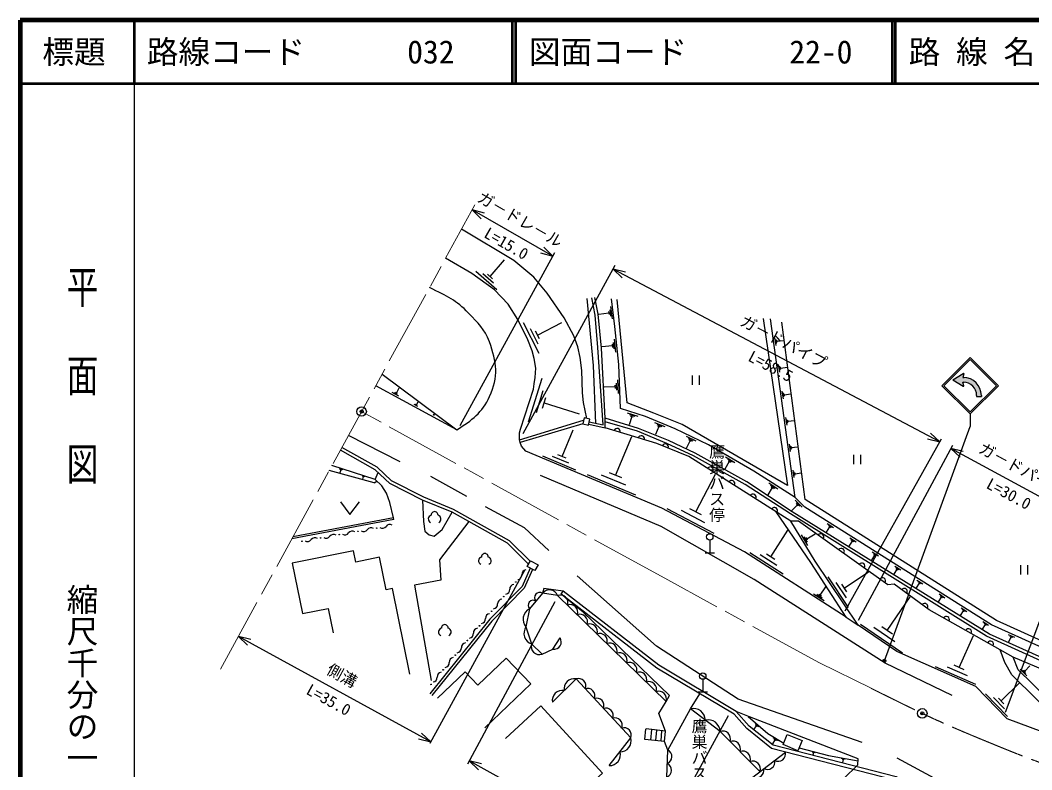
# Model space of a CAD drawing. Units: millimetres, scale not verified. Extents: x 40000 to 680000, y 20000 to 380000.
# Drawn here: x 40000 to 199831, y 261613 to 380000 of the extents above; entities that cross this region are included whole.
import ezdxf
from ezdxf.enums import TextEntityAlignment as Align

# ---------------------------------------------------------------- set-up
doc = ezdxf.new("R2010")
doc.units = ezdxf.units.MM
doc.header["$LTSCALE"] = 1000
doc.header["$PDMODE"] = 32
doc.header["$PDSIZE"] = 500
doc.linetypes.add('CHAIN', pattern=[18.5, 12, -1.5, 3.5, -1.5])
for name, color, linetype, lineweight in [('M-BGD', 7, 'Continuous', 25), ('M-BMK', 2, 'CHAIN', 13), ('M-BMK-SRVR', 3, 'Continuous', 25), ('M-STR-STRC', 7, 'Continuous', 25), ('M-TTL', 2, 'Continuous', 140), ('M-TTL-BAND', 7, 'Continuous', 25), ('M-TTL-LINE', 7, 'Continuous', 50)]:
    doc.layers.add(name, color=color, linetype=linetype, lineweight=lineweight)
doc.layers.add('M-TTL-TXT', color=7, linetype='Continuous')
doc.styles.add('@ＭＳ ゴシック', font='')
doc.styles.add('ＭＳ ゴシック', font='')
doc.styles.get('@ＭＳ ゴシック').set_extended_font_data('@MS Gothic')
doc.styles.get('ＭＳ ゴシック').set_extended_font_data('MS Gothic')

msp = doc.modelspace()

# ---------------------------------------------------------------- hatches: boundary and pattern name
at = {"layer": 'M-STR-STRC'}
msp.add_hatch(color=256, dxfattribs=at).paths.add_polyline_path([(189018, 323583), (188928, 323583), (189109, 324136, 0.69923), (188998, 324223), (187356, 323208), (188998, 322193, 0.69923), (189109, 322280), (188928, 322834), (189018, 322834, -0.41421), (191117, 320735), (191117, 320575), (191866, 320575), (191866, 320735, 0.41421)])

# ---------------------------------------------------------------- linework, layer by layer
at = {"layer": 'M-BGD'}
for p, q in [((124139, 342736), (111405, 350060)), ((113338, 349545), (111405, 350060)), ((111405, 350060), (112821, 348648)), ((117984, 342037), (109716, 346979)), ((124139, 342736), (122723, 344148)), ((109526, 316013), (124446, 343297)), ((114231, 339536), (116542, 342180)), ((122207, 343250), (124139, 342736)), ((119494, 314709), (134022, 341312)), ((185294, 313428), (133666, 340659)), ((135616, 340216), (133666, 340659)), ((133666, 340659), (135133, 339300)), ((115306, 337430), (112000, 340319)), ((114768, 338483), (113115, 339928)), ((114644, 339175), (113817, 339897)), ((133137, 334252), (133260, 333278)), ((133271, 334763), (133516, 332816)), ((133004, 333740), (131446, 333545)), ((132973, 333984), (133034, 333497)), ((162426, 304629), (158534, 332857)), ((122002, 327352), (119501, 332201)), ((121861, 328814), (120611, 331239)), ((122034, 329670), (121409, 330883)), ((121721, 330276), (125600, 332277)), ((164029, 304291), (160347, 332292)), ((133864, 329628), (134068, 327585)), ((159423, 328608), (159245, 329897)), ((159507, 328948), (159419, 329592)), ((159614, 329127), (159570, 329449)), ((159592, 329288), (160623, 329430)), ((133557, 328566), (131923, 328403)), ((133532, 328821), (133583, 328310)), ((133711, 329097), (133813, 328075)), ((160005, 324387), (159831, 325649)), ((160087, 324720), (160000, 325351)), ((160192, 324895), (160148, 325211)), ((160170, 325053), (161180, 325192)), ((97176, 324101), (108970, 315306)), ((120324, 316547), (122491, 323461)), ((134369, 323200), (134461, 321050)), ((146213, 322406), (146213, 323906)), ((147338, 322406), (147338, 323906)), ((108970, 315306), (96176, 322277)), ((99431, 321117), (99888, 321955)), ((121557, 318059), (122641, 321516)), ((133985, 322107), (132264, 322033)), ((133973, 322375), (133996, 321838)), ((134177, 322653), (134223, 321578)), ((160583, 320193), (160413, 321428)), ((99841, 320622), (98793, 321193)), ((99636, 320869), (99112, 321155)), ((99562, 321045), (99300, 321188)), ((102603, 319269), (102859, 319739)), ((122519, 318706), (123061, 320435)), ((160664, 320519), (160579, 321137)), ((160766, 320690), (160724, 320999)), ((160745, 320845), (161734, 320981)), ((102833, 318991), (102245, 319312)), ((102718, 319130), (102424, 319290)), ((102677, 319229), (102530, 319309)), ((122790, 319571), (128321, 317837)), ((105451, 317565), (105266, 317666)), ((105359, 317615), (105460, 317800)), ((118869, 313705), (129008, 316823)), ((129103, 317211), (128871, 316261)), ((130017, 316988), (129103, 317211)), ((129785, 316038), (130017, 316988)), ((132450, 315606), (132420, 317162)), ((135913, 318004), (137573, 317477)), ((136637, 317409), (136215, 316081)), ((136275, 317706), (137105, 317443)), ((136430, 317475), (136845, 317343)), ((140234, 316488), (141839, 315828)), ((161158, 316024), (160991, 317234)), ((161237, 316343), (161154, 316948)), ((161337, 316511), (161295, 316813)), ((161316, 316662), (162284, 316796)), ((128871, 316261), (118989, 313296)), ((125615, 311089), (127373, 315291)), ((128871, 316261), (129785, 316038)), ((129823, 316193), (132450, 315606)), ((140905, 315837), (140377, 314553)), ((140570, 316162), (141372, 315832)), ((140704, 315919), (141105, 315754)), ((100045, 310246), (91866, 314414)), ((134077, 308113), (136638, 314236)), ((145218, 314298), (146758, 313547)), ((145838, 313614), (145237, 312382)), ((145528, 313956), (146298, 313581)), ((145646, 313708), (146031, 313521)), ((170352, 286722), (185546, 313880)), ((183343, 313872), (185294, 313428)), ((185294, 313428), (183826, 314788)), ((161729, 311881), (161566, 313065)), ((161806, 312193), (161725, 312785)), ((161904, 312358), (161864, 312654)), ((161884, 312506), (162831, 312636)), ((172470, 285240), (187347, 312886)), ((207203, 301451), (187051, 312335)), ((188996, 311872), (187051, 312335)), ((187051, 312335), (188504, 310961)), ((127801, 308940), (122550, 311138)), ((126708, 310015), (124083, 311114)), ((126272, 310815), (124959, 311364)), ((152022, 310296), (151343, 309110)), ((151451, 311017), (152933, 310169)), ((151736, 310657), (152478, 310233)), ((151837, 310403), (152207, 310190)), ((171699, 309861), (171699, 311361)), ((172824, 309861), (172824, 311361)), ((95900, 306959), (88828, 308871)), ((96080, 307440), (89261, 309661)), ((90385, 309210), (90974, 309019)), ((90641, 308997), (90488, 308526)), ((90513, 309103), (90807, 309008)), ((90567, 309021), (90715, 308973)), ((96080, 307440), (96570, 308557)), ((135033, 307713), (133120, 308514)), ((162296, 307764), (162137, 308922)), ((162372, 308069), (162292, 308648)), ((162468, 308230), (162428, 308520)), ((162448, 308375), (163375, 308503)), ((94016, 308057), (94451, 307915)), ((94234, 307986), (94092, 307552)), ((95900, 306959), (96336, 307203)), ((110554, 304772), (104894, 307929)), ((137263, 304982), (129610, 308184)), ((135670, 306547), (131843, 308149)), ((146730, 302351), (149861, 308292)), ((158310, 306915), (159732, 306002)), ((158838, 306174), (158108, 305036)), ((158574, 306544), (159285, 306088)), ((158661, 306288), (159016, 306060)), ((90591, 303948), (92091, 301948)), ((92091, 301948), (93591, 303948)), ((162451, 304179), (163541, 303089)), ((162614, 303798), (163160, 303253)), ((149660, 298910), (142235, 302823)), ((148195, 300631), (144483, 302587)), ((147658, 301862), (145802, 302841)), ((162778, 303416), (161906, 302544)), ((162642, 303553), (162914, 303280)), ((99026, 301134), (82905, 298065)), ((98970, 301427), (83091, 298404)), ((167495, 300505), (168523, 299858)), ((195669, 270721), (207404, 301988)), ((158579, 295238), (161300, 299461)), ((164289, 298078), (165624, 298889)), ((167879, 299976), (167362, 299153)), ((167687, 300240), (168201, 299917)), ((167751, 300056), (168008, 299895)), ((148952, 297903), (148952, 295903)), ((164462, 297041), (163448, 298710)), ((164375, 297560), (163868, 298394)), ((164416, 297870), (164162, 298287)), ((171450, 297735), (170942, 296928)), ((171073, 298254), (172081, 297619)), ((171261, 297994), (171765, 297677)), ((171324, 297814), (171576, 297655)), ((148202, 295903), (149702, 295903)), ((160538, 292481), (155259, 295882)), ((174630, 296015), (175618, 295393)), ((174815, 295761), (175309, 295450)), ((120114, 293699), (120603, 294634)), ((120603, 294634), (121816, 294001)), ((159559, 293859), (156919, 295560)), ((159239, 294813), (157919, 295663)), ((175000, 295507), (174503, 294716)), ((174876, 295584), (175123, 295429)), ((119713, 293213), (104724, 265751)), ((121328, 293066), (120114, 293699)), ((121816, 294001), (121328, 293066)), ((170211, 290314), (174056, 292887)), ((178530, 293291), (178043, 292517)), ((178168, 293789), (179135, 293180)), ((178349, 293540), (178833, 293236)), ((178409, 293368), (178651, 293215)), ((198109, 292430), (198109, 293930)), ((199234, 292430), (199234, 293930)), ((170858, 287268), (167642, 292074)), ((170535, 288791), (168927, 291194)), ((170613, 289714), (169809, 290915)), ((182039, 291089), (181562, 290331)), ((181685, 291577), (182632, 290980)), ((181862, 291333), (182336, 291035)), ((181921, 291163), (182158, 291014)), ((125469, 289366), (125807, 289802)), ((167037, 288295), (165361, 289374)), ((166625, 289035), (166206, 289304)), ((166415, 289170), (167279, 290510)), ((185181, 289376), (186109, 288793)), ((124493, 288159), (110680, 262509)), ((166726, 288732), (165888, 289272)), ((176996, 283619), (180616, 288931)), ((185529, 288899), (185062, 288157)), ((185355, 289138), (185819, 288846)), ((185413, 288972), (185645, 288826)), ((188998, 286721), (188541, 285995)), ((188658, 287189), (189566, 286617)), ((188828, 286955), (189282, 286669)), ((188885, 286793), (189112, 286650)), ((170482, 285718), (172379, 284457)), ((179411, 280028), (172771, 284553)), ((192448, 284556), (192001, 283846)), ((192115, 285013), (193004, 284455)), ((192282, 284785), (192726, 284505)), ((192337, 284626), (192559, 284487)), ((178204, 281823), (174883, 284086)), ((177826, 283053), (176166, 284184)), ((196122, 282985), (197115, 282536)), ((104859, 265999), (74475, 282687)), ((76418, 282211), (74475, 282687)), ((74475, 282687), (75919, 281303)), ((188366, 277761), (190610, 282826)), ((196529, 282562), (196170, 281767)), ((196326, 282773), (196822, 282549)), ((196405, 282618), (196653, 282506)), ((189158, 277410), (187575, 278111)), ((190971, 275092), (184640, 277896)), ((189669, 276426), (186503, 277829)), ((199039, 276475), (197981, 277503)), ((198878, 276838), (198349, 277352)), ((198848, 277072), (198584, 277329)), ((198716, 277201), (199539, 278047)), ((147854, 275897), (147854, 273897)), ((194992, 272498), (197863, 275280)), ((145934, 271237), (147373, 273619)), ((147104, 273897), (148604, 273897)), ((196014, 270008), (192535, 273596)), ((195503, 271253), (193764, 273047)), ((195427, 272049), (194557, 272946)), ((151855, 270156), (139244, 246950)), ((142309, 264716), (145934, 271237)), ((156305, 268541), (155896, 268051)), ((156101, 268919), (156713, 268408)), ((156203, 268730), (156509, 268475)), ((156228, 268605), (156382, 268477)), ((104859, 265999), (103415, 267382)), ((138699, 266403), (138828, 268064)), ((141933, 267707), (138908, 268055)), ((139664, 266310), (139791, 267953)), ((140447, 266234), (140573, 267864)), ((141253, 266156), (141378, 267771)), ((141809, 266102), (141933, 267707)), ((160551, 265579), (161203, 267177)), ((161203, 267177), (163533, 266226)), ((102916, 266475), (104859, 265999)), ((141809, 266102), (138699, 266403)), ((159238, 266328), (158848, 265688)), ((158935, 266732), (159735, 266244)), ((159087, 266530), (159487, 266286)), ((159138, 266389), (159338, 266267)), ((162881, 264629), (160551, 265579)), ((163533, 266226), (162881, 264629)), ((165111, 264461), (165604, 264332)), ((165221, 264379), (165468, 264315)), ((165332, 264298), (165229, 263903)), ((165270, 264314), (165394, 264282)), ((139455, 247338), (110947, 263004)), ((112889, 262528), (110947, 263004)), ((110947, 263004), (112391, 261620)), ((169728, 263434), (170344, 263325)), ((169871, 263345), (170179, 263290)), ((170014, 263256), (169926, 262763)), ((169937, 263270), (170091, 263242)), ((185112, 259898), (178539, 263419))]:
    msp.add_line(p, q, dxfattribs=at)
for points in [[(170482, 285718), (154451, 296046), (141385, 302932), (119885, 311928), (119186, 312728), (118989, 313296), (118869, 313705), (118869, 314836), (119060, 315427), (121109, 321748), (121201, 322559), (121387, 323580), (121458, 325026), (121232, 326556), (120884, 327808), (120206, 329495), (118645, 332721), (117089, 335167), (114950, 337410), (111376, 340018), (107217, 342420)], [(129507, 317113), (129024, 319599), (128862, 321141), (128722, 324677), (128456, 326752), (128091, 328427), (127462, 330154), (125926, 333000), (123280, 336910), (121155, 339426), (117984, 342037)], [(130939, 316318), (130566, 325448), (129597, 336067)], [(129908, 316543), (132084, 316069), (131275, 328310), (130863, 333405), (130336, 336128)], [(132420, 317162), (131839, 328225), (131343, 333573), (130769, 336207)], [(134865, 318652), (134565, 325623), (133965, 331649), (133417, 336005)], [(157410, 332869), (161254, 306499), (144591, 316133), (140130, 317933), (135887, 319581), (134316, 335880)], [(320871, 280011), (317076, 274012), (278350, 266628), (265588, 265454), (263762, 265298), (237478, 268591), (216730, 273594), (214870, 274846), (193492, 284502), (163991, 303064), (162426, 304629), (155940, 308793), (148741, 312914), (143498, 315470), (138803, 317400), (134865, 318652)], [(321641, 279070), (318198, 273106), (294633, 268496), (278096, 265320), (263946, 263803), (237431, 267441), (216218, 272645), (193140, 283020), (161990, 302372), (154783, 307097), (146627, 311601), (142419, 313632), (137706, 315510), (132420, 317162)], [(318457, 272405), (294740, 267947), (278179, 264823), (263953, 263363), (237326, 266892), (216036, 272115), (192689, 282725), (161731, 302017), (154544, 306663), (146361, 311198), (142194, 313120), (137514, 315080), (132431, 316577)], [(215203, 271669), (196907, 279420), (183607, 286855), (178077, 290924), (177086, 290846), (162974, 300888), (161774, 300888), (145651, 311067), (140604, 313141), (132450, 315606)], [(120329, 294110), (117007, 297402), (108256, 302284), (103587, 304214), (98396, 306848), (96101, 308996), (90584, 312075)], [(120563, 294559), (117301, 297793), (108467, 302720), (103789, 304654), (98677, 307249), (96388, 309390), (90820, 312498)], [(209309, 309726), (213587, 276460), (194252, 285179), (164029, 304291)], [(99026, 301134), (98970, 301427), (98421, 303824), (97865, 305284), (97158, 306444), (96080, 307440)], [(187237, 273327), (176646, 278466), (155943, 291682), (141270, 300023), (122232, 308099)], [(103587, 304214), (103713, 300808), (103922, 299321), (104626, 298695), (105383, 298513), (106661, 299582), (108256, 302284)], [(123518, 296243), (119684, 299843), (113502, 303155)], [(170482, 285718), (164897, 294365), (159418, 302376)], [(110885, 300817), (106257, 294757), (106439, 291548), (102292, 290792), (104926, 275715)], [(208432, 265037), (195951, 269641), (190995, 274754), (178494, 280290), (172379, 284457), (165623, 294551), (161774, 300888)], [(101578, 276690), (98826, 290254), (97831, 290052), (96792, 295172), (93034, 294409), (92671, 296199), (82962, 294229), (84577, 286271), (88641, 287096), (89426, 283225)], [(120581, 293456), (119289, 290562), (114182, 285379), (104704, 273617)], [(120955, 293260), (119643, 290321), (114497, 285098), (105032, 273353)], [(173029, 265894), (153463, 272751), (140512, 281124), (127992, 292226)], [(142039, 272411), (124902, 289137), (122525, 289485), (120456, 287033), (119900, 284164), (120769, 281503), (122456, 279851), (124160, 280669), (125290, 282443)], [(125807, 289802), (122736, 290243), (122525, 289485)], [(188729, 251887), (184600, 255522), (181887, 257717), (178178, 259975), (158704, 264968), (154783, 268107), (152783, 270403), (140585, 277654), (125469, 289366)], [(141933, 267707), (140890, 270489), (142039, 272411), (142594, 273324), (128958, 286508), (125469, 289366)], [(189093, 252301), (184956, 255944), (182206, 258169), (178394, 260489), (158957, 265473), (155167, 268507), (153141, 270832), (140896, 278111), (125807, 289802)], [(208432, 265037), (196666, 276596), (195571, 278578), (194838, 280577)], [(105953, 272914), (110318, 277070), (112299, 274990), (116783, 279260), (120671, 275177), (113398, 268251)], [(237878, 265837), (236557, 265541), (213325, 265298), (208856, 266515), (197672, 277385), (196907, 279420)], [(133068, 262269), (136459, 266633), (127820, 275963), (124099, 272276)], [(116656, 266571), (122252, 271697), (131977, 261081), (130945, 260136), (131428, 259608), (129954, 258258), (129471, 258785), (128623, 258007)], [(156888, 261343), (150577, 267664), (145934, 271237)], [(165568, 255772), (172367, 262398), (172420, 263337), (155221, 269962), (153141, 270832)], [(155010, 270050), (158143, 267354), (160651, 265825)], [(144656, 257178), (142178, 260465), (142309, 264716), (141809, 266102)], [(148352, 246192), (147256, 253991), (160900, 264405)], [(163057, 265060), (167690, 263855), (172402, 263016)]]:
    msp.add_lwpolyline(points, dxfattribs=at)
for centre, radius in [((93367, 299271), 50), ((96322, 299793), 50), ((148952, 298403), 500), ((84505, 297706), 50), ((87459, 298228), 50), ((90413, 298749), 50), ((118305, 291272), 50), ((116392, 288961), 50), ((114480, 286650), 50), ((112567, 284338), 50), ((110654, 282027), 50), ((108742, 279716), 50), ((106829, 277404), 50), ((147854, 276397), 500), ((104917, 275093), 50)]:
    msp.add_circle(centre, radius, dxfattribs=at)
for centre, radius, start, end in [((134322, 315040), 500, 343.18033, 163.18033), ((138150, 313883), 500, 343.18033, 163.18033), ((141933, 312595), 500, 337.66456, 157.66456), ((149017, 308942), 500, 327.73395, 147.73395), ((152399, 306807), 500, 327.73395, 147.73395), ((155781, 304672), 500, 327.73395, 147.73395), ((105478, 301846), 534, 356.52859, 183.47141), ((159164, 302536), 500, 327.73395, 147.73395), ((105076, 301230), 599, 102.7182, 246.55164), ((105879, 301230), 599, 293.44836, 77.2818), ((91307, 299440), 725, 236.41337, 323.61901), ((92474, 298580), 725, 56.41337, 143.61901), ((94261, 299962), 725, 236.41337, 323.61901), ((95428, 299102), 725, 56.41337, 143.61901), ((97215, 300484), 725, 236.41337, 323.61901), ((98383, 299624), 725, 56.41337, 143.61901), ((166467, 298402), 500, 324.56263, 144.56263), ((85398, 298397), 725, 236.41337, 323.61901), ((86565, 297537), 725, 56.41337, 143.61901), ((88352, 298919), 725, 236.41337, 323.61901), ((89520, 298059), 725, 56.41337, 143.61901), ((113420, 295234), 534, 356.52859, 183.47141), ((169726, 296083), 500, 324.56263, 144.56263), ((113019, 294618), 599, 102.7182, 246.55164), ((113822, 294618), 599, 293.44836, 77.2818), ((172985, 293764), 500, 324.56263, 144.56263), ((119984, 292478), 725, 96.78942, 183.99506), ((118538, 292377), 725, 276.78942, 3.99506), ((176244, 291444), 500, 324.56263, 144.56263), ((116625, 290066), 725, 276.78942, 3.99506), ((118072, 290167), 725, 96.78942, 183.99506), ((122092, 288802), 810, 57.61397, 222.0592), ((123615, 288638), 1380, 21.20012, 142.14858), ((179666, 289754), 500, 323.65254, 143.65254), ((114713, 287755), 725, 276.78942, 3.99506), ((116159, 287856), 725, 96.78942, 183.99506), ((121057, 287576), 810, 57.61397, 222.0592), ((125334, 288022), 1196, 340.20591, 111.18421), ((126892, 286501), 1196, 340.20591, 111.18421), ((182888, 287384), 500, 323.65254, 143.65254), ((114247, 285544), 725, 96.78942, 183.99506), ((121332, 285375), 1875, 117.83478, 220.21391), ((128450, 284981), 1196, 340.20591, 111.18421), ((107082, 284005), 534, 356.52859, 183.47141), ((112800, 285443), 725, 276.78942, 3.99506), ((130008, 283460), 1196, 340.20591, 111.18421), ((186319, 285339), 500, 330.79515, 150.79515), ((106681, 283388), 599, 102.7182, 246.55164), ((107484, 283388), 599, 293.44836, 77.2818), ((110888, 283132), 725, 276.78942, 3.99506), ((112334, 283233), 725, 96.78942, 183.99506), ((121332, 283160), 1749, 144.95145, 251.24306), ((131566, 281940), 1196, 340.20591, 111.18421), ((189811, 283387), 500, 330.79515, 150.79515), ((110421, 280922), 725, 96.78942, 183.99506), ((122064, 281139), 1345, 164.26329, 286.93033), ((124354, 281792), 1140, 260.19415, 34.7908), ((133124, 280419), 1196, 340.20591, 111.18421), ((193302, 281435), 500, 330.79515, 150.79515), ((108975, 280821), 725, 276.78942, 3.99506), ((134682, 278898), 1196, 340.20591, 111.18421), ((107062, 278510), 725, 276.78942, 3.99506), ((108509, 278611), 725, 96.78942, 183.99506), ((136240, 277378), 1196, 340.20591, 111.18421), ((106596, 276299), 725, 96.78942, 183.99506), ((137798, 275857), 1196, 340.20591, 111.18421), ((105150, 276198), 725, 276.78942, 3.99506), ((127506, 274420), 1575, 78.47904, 190.98298), ((128209, 274878), 1152, 335.89388, 109.69986), ((139356, 274337), 1196, 340.20591, 111.18421), ((125645, 272576), 1575, 78.47904, 190.98298), ((129648, 273323), 1152, 335.89388, 109.69986), ((140914, 272816), 1196, 340.20591, 111.18421), ((131088, 271769), 1152, 335.89388, 109.69986), ((132528, 270214), 1152, 335.89388, 109.69986), ((146374, 269407), 1882, 1.32935, 103.50236), ((133968, 268659), 1152, 335.89388, 109.69986), ((148695, 267620), 1882, 1.32935, 103.50236), ((135407, 267104), 1152, 335.89388, 109.69986), ((150984, 266492), 1240, 340.77736, 109.1266), ((134810, 266164), 1714, 268.42391, 15.88937), ((152561, 264912), 1240, 340.77736, 109.1266), ((133115, 263982), 1714, 268.42391, 15.88937), ((141819, 263667), 1158, 291.53317, 64.95285), ((154139, 263331), 1240, 340.77736, 109.1266), ((159761, 264130), 1172, 241.10332, 13.60346), ((141753, 261541), 1158, 291.53317, 64.95285), ((155716, 261751), 1240, 340.77736, 109.1266), ((158055, 262828), 1172, 241.10332, 13.60346), ((156350, 261526), 1172, 241.10332, 13.60346)]:
    msp.add_arc(centre, radius, start, end, dxfattribs=at)
msp.add_open_spline([(108970, 315306), (111440, 316868), (112952, 317962), (114174, 320588), (115592, 323636), (115310, 326045), (114135, 329196), (113370, 331247), (112371, 332162), (110848, 333734), (108843, 335806), (107566, 336327), (104675, 337781)], degree=3, knots=[0, 0, 0, 0, 1, 1, 1, 2, 2, 2, 3, 3, 3, 4, 4, 4, 4], dxfattribs=at)
for p in [(93940, 318197), (93940, 318197), (182529, 270520)]:
    msp.add_point(p, dxfattribs=at)
at = {"layer": 'M-BMK'}
msp.add_line((71641, 277515), (111824, 350825), dxfattribs=at)
msp.add_lwpolyline([(174445, 274477), (166302, 278525), (141251, 292169), (93940, 318197)], dxfattribs=at)
msp.add_open_spline([(270873, 256311), (264231, 255079), (262220, 254768), (256617, 254254), (249658, 253615), (245707, 253544), (238730, 253938), (233164, 254252), (230091, 255027), (224629, 256142), (217697, 257557), (213870, 258658), (207114, 260760), (200893, 262695), (197506, 264097), (191484, 266582), (184703, 269380), (182458, 270520), (174445, 274477)], degree=3, knots=[0, 0, 0, 0, 1, 1, 1, 2, 2, 2, 3, 3, 3, 4, 4, 4, 5, 5, 5, 6, 6, 6, 6], dxfattribs=at)
at = {"layer": 'M-BMK-SRVR'}
for centre in [(93940, 318197), (182529, 270520)]:
    msp.add_circle(centre, 750, dxfattribs=at)
at = {"layer": 'M-STR-STRC'}
for p, q in [((190095, 326732), (185640, 322277)), ((190095, 326414), (185958, 322277)), ((194550, 322277), (190095, 326732)), ((194232, 322277), (190095, 326414)), ((187356, 323208), (188998, 324223)), ((187356, 323208), (188998, 322193)), ((189109, 324136), (188928, 323583)), ((188928, 323583), (189018, 323583)), ((188928, 323583), (189173, 323583)), ((185640, 322277), (190095, 317823)), ((185958, 322277), (190095, 318140)), ((189109, 322280), (188928, 322834)), ((188928, 322834), (189018, 322834)), ((188928, 322834), (189173, 322834)), ((190095, 317823), (194550, 322277)), ((190095, 318140), (194232, 322277)), ((191117, 320735), (191117, 320575)), ((191117, 320575), (191866, 320575)), ((191866, 320735), (191866, 320575)), ((190095, 317823), (190095, 315823)), ((176547, 278812), (190095, 315823))]:
    msp.add_line(p, q, dxfattribs=at)
for radius in [150, 120, 90, 60, 30]:
    msp.add_circle((176547, 278812), radius, dxfattribs=at)
for centre, radius, start, end in [((189038, 324159), 75, 341.86349, 121.71277), ((189018, 320735), 2848, 0, 90), ((189038, 322257), 75, 238.28723, 18.13651), ((189018, 320735), 2099, 0, 90)]:
    msp.add_arc(centre, radius, start, end, dxfattribs=at)
msp.add_point((176547, 278812), dxfattribs=at)
at = {"layer": 'M-TTL'}
for p, q in [((40000, 380000), (40000, 20000)), ((680000, 380000), (40000, 380000))]:
    msp.add_line(p, q, dxfattribs=at)
at = {"layer": 'M-TTL-BAND'}
msp.add_line((58000, 370000), (58000, 20000), dxfattribs=at)
at = {"layer": 'M-TTL-LINE'}
for p, q in [((58000, 380000), (58000, 370000)), ((117750, 380000), (117750, 370000)), ((118250, 380000), (118250, 370000)), ((177750, 380000), (177750, 370000)), ((178250, 380000), (178250, 370000)), ((40000, 370000), (680000, 370000))]:
    msp.add_line(p, q, dxfattribs=at)

# ---------------------------------------------------------------- texts
at = {"layer": 'M-BGD', "style": 'ＭＳ ゴシック'}
for s, rotation, p in [('ガ－ドレ－ル', 330.094, (118271, 347265)), ('ガ－ドパイプ', 332.191, (159946, 327928)), ('ガ－ドパイプ', 331.628, (197602, 307773)), ('側溝', 331.222, (90148, 275219))]:
    msp.add_text(s, height=1833, rotation=rotation, dxfattribs=at).set_placement(p, align=Align.BOTTOM_CENTER)
at = {"layer": 'M-BGD', "style": '@ＭＳ ゴシック'}
for s, rotation, p in [('L=15.0', 330.094, (117274, 345531)), ('L=58.5', 332.191, (159013, 326159)), ('L=30.0', 331.628, (196651, 306013)), ('L=35.0', 331.222, (89186, 273466))]:
    msp.add_text(s, height=1833, rotation=rotation, dxfattribs=at).set_placement(p, align=Align.TOP_CENTER)
for p in [(150073, 306893), (147305, 263521)]:
    msp.add_text('鷹巣バス停', height=1833, rotation=270, dxfattribs=at).set_placement(p, align=Align.MIDDLE_CENTER)
at = {"layer": 'M-TTL-BAND', "style": '@ＭＳ ゴシック', "width": 1.4}
msp.add_text('平  面  図', height=3666, rotation=270, dxfattribs=at).set_placement((49777, 306475), align=Align.MIDDLE_RIGHT)
at = {"layer": 'M-TTL-BAND', "style": '@ＭＳ ゴシック'}
msp.add_text('縮尺千分の一', height=3666, rotation=270, dxfattribs=at).set_placement((49777, 261030), align=Align.MIDDLE_RIGHT)
at = {"layer": 'M-TTL-TXT', "style": 'ＭＳ ゴシック'}
msp.add_text('標題', height=3666, dxfattribs=at).set_placement((48500, 375000), align=Align.MIDDLE_CENTER)
for s, p in [('路線コード', (60000, 375000)), ('路 線 名', (180380, 375000)), ('032', (101142, 375000)), ('図面コード', (120380, 375000)), ('22-0', (161521, 375000))]:
    msp.add_text(s, height=3666, dxfattribs=at).set_placement(p, align=Align.MIDDLE_LEFT)

doc.saveas('drawing.dxf')
